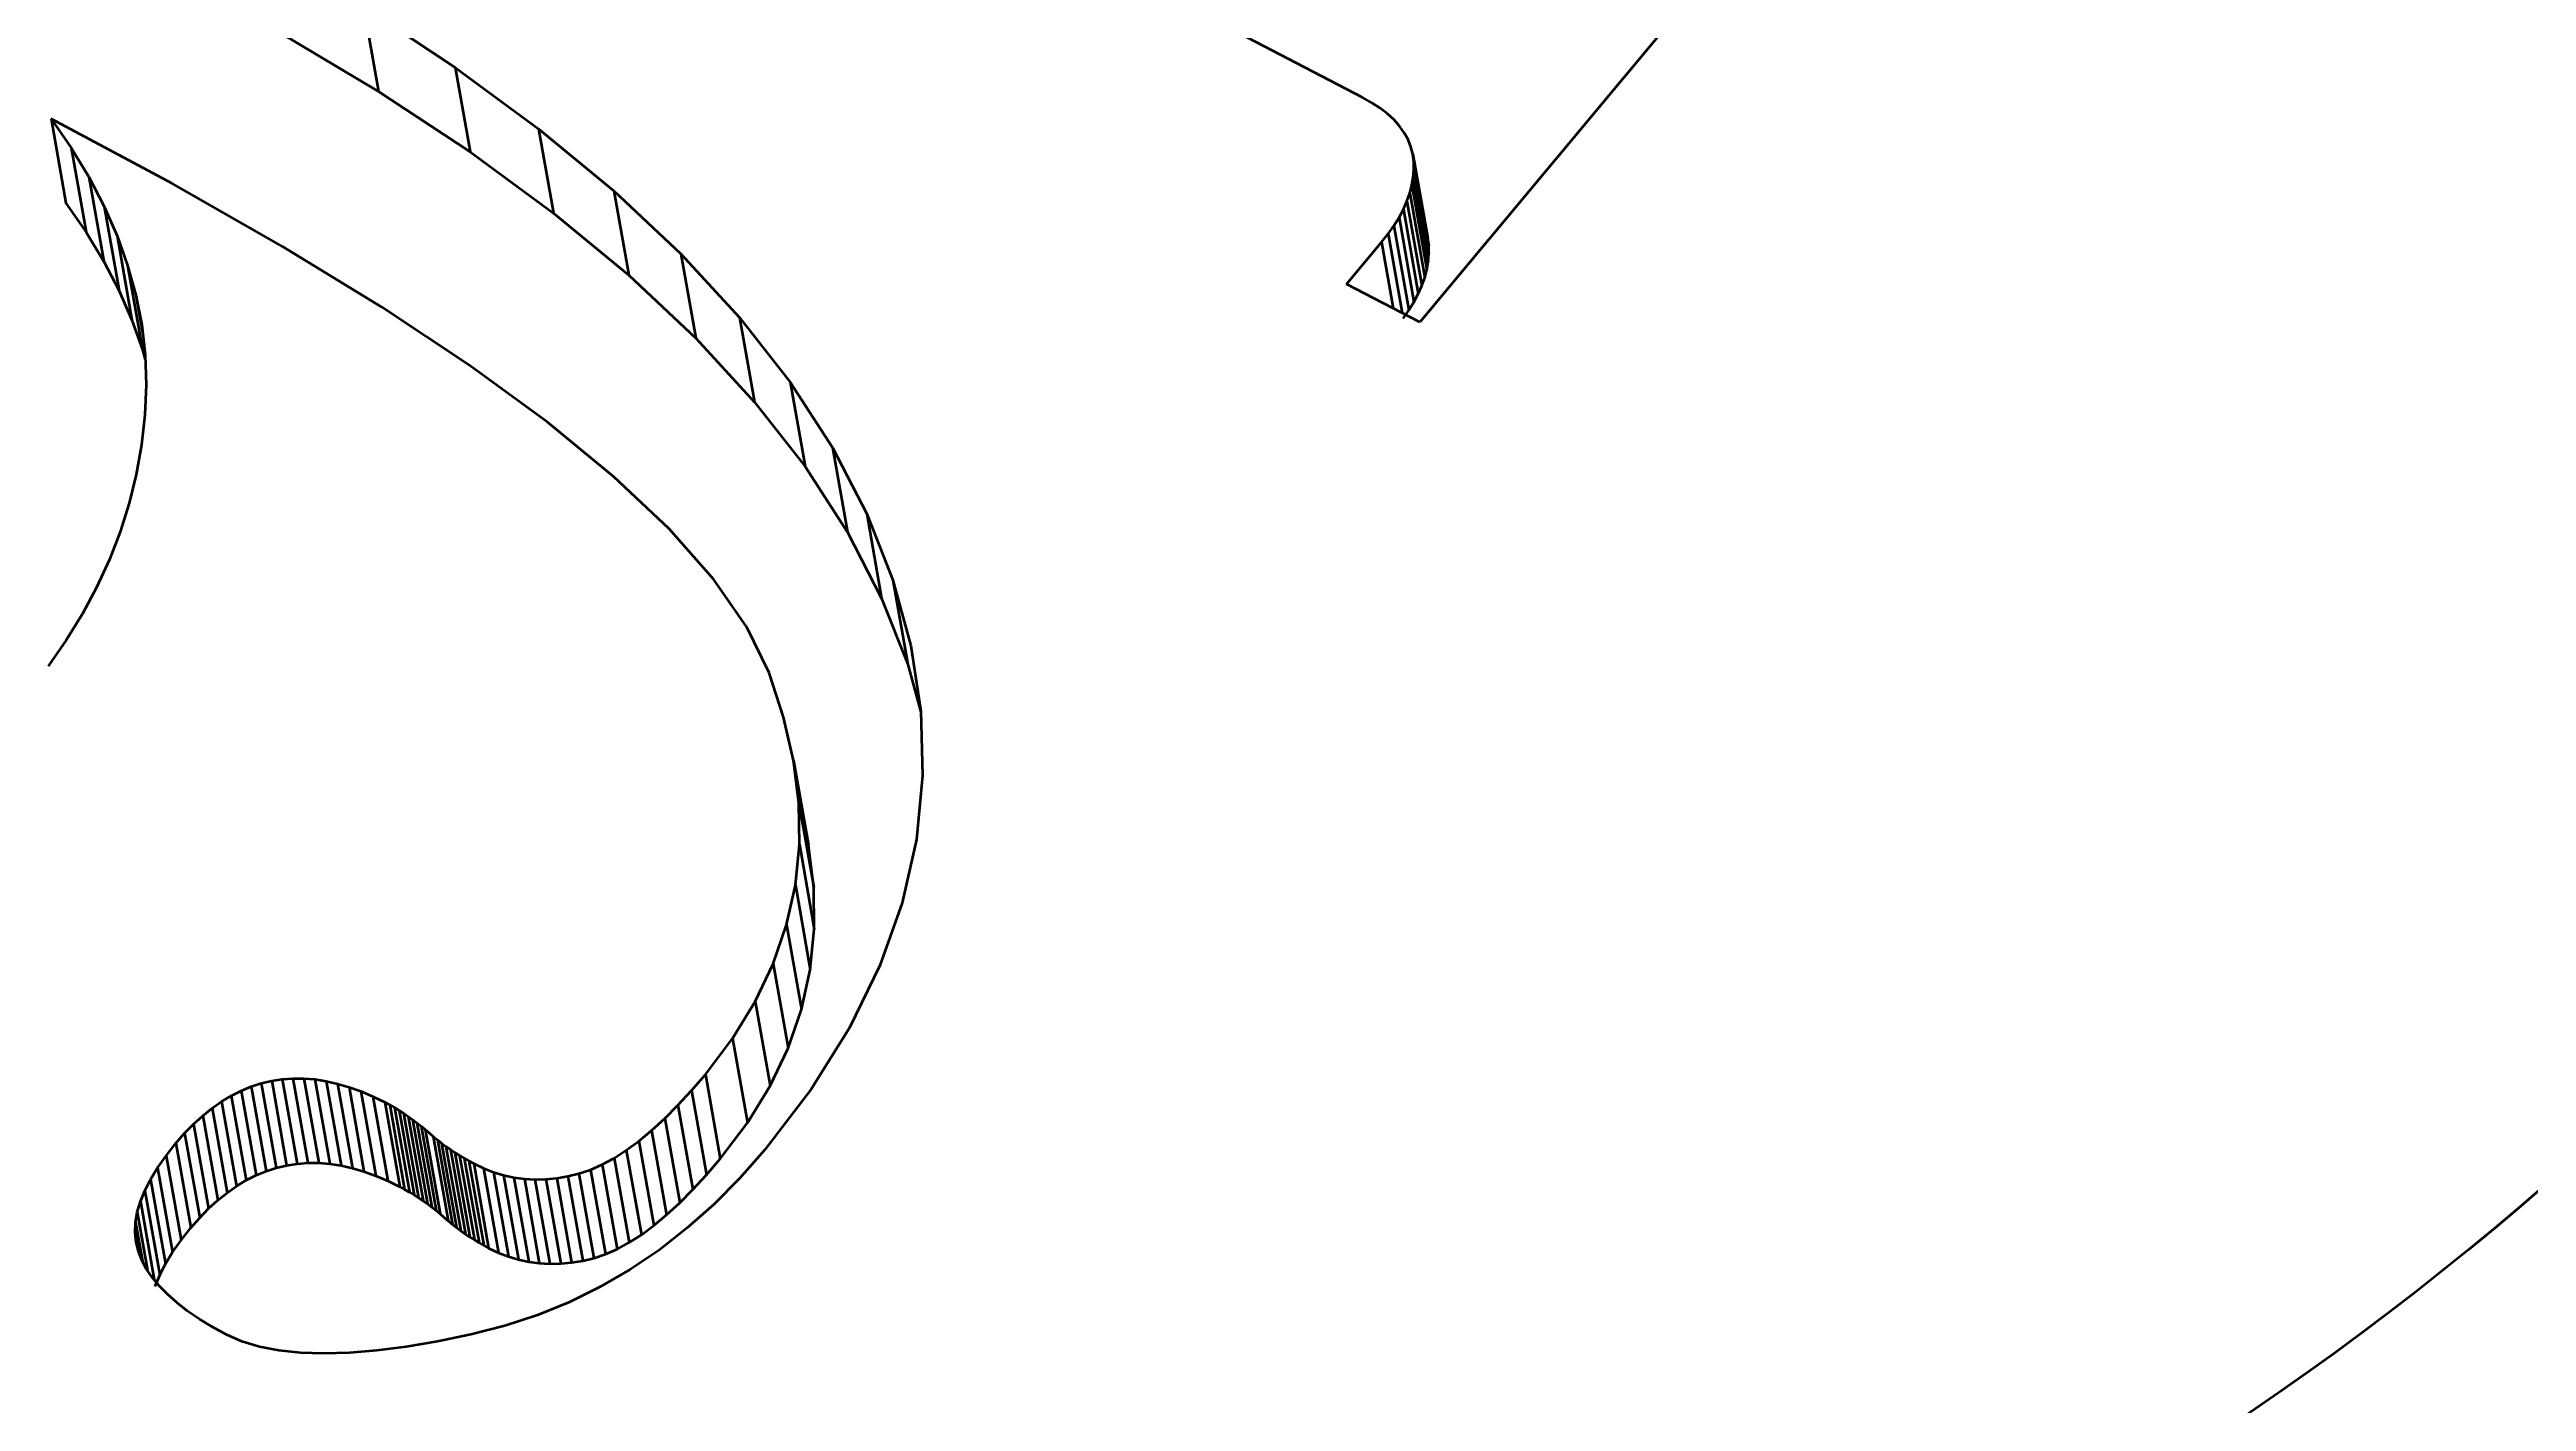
# Model space of a CAD drawing. Header units: millimetres. Extents: x 11035 to 42401, y -8968 to 2503.
# Drawn here: x 12299.129 to 12303.404, y 1730.701 to 1733.035 of the extents above; entities that cross this region are included whole.
import ezdxf

# ---------------------------------------------------------------- set-up
doc = ezdxf.new("R2010")
doc.units = ezdxf.units.MM
doc.layers.add('word_dim', color=253, linetype='Continuous')
doc.styles.get("Standard").update_dxf_attribs({"font": 'romans.shx', "bigfont": 'bigfont.shx'})
doc.dimstyles.new('RS1-4', dxfattribs={"dimscale": 4, "dimtxt": 3.5, "dimasz": 3, "dimexe": 1, "dimexo": 0, "dimgap": 1, "dimtad": 3, "dimdsep": 46, "dimtxsty": 'Standard', "dimblk1": 'OPEN', "dimblk2": 'OPEN', "dimsah": 1, "dimcen": 0, "dimclrd": 256, "dimclre": 256, "dimclrt": 3, "dimadec": 0, "dimazin": 0, "dimtfac": 1, "dimtmove": 0, "dimatfit": 3, "dimldrblk": 'OPEN', "dimfxl": 0, "dimtolj": 1, "dimtzin": 0, "dimarcsym": 0})

# ---------------------------------------------------------------- blocks, each defined once
blk = doc.blocks.new('A$C5CD62552')
at = {"color": 7, "lineweight": 35, "ltscale": 0.084815}
blk.add_line((2.1189, -271.4518), (-0.8894, -269.8834), dxfattribs=at)
at = {"color": 7, "lineweight": 35, "ltscale": 0.018793}
blk.add_line((2.6993, -271.2625), (2.2181, -271.84), dxfattribs=at)
at = {"color": 7, "lineweight": 35, "ltscale": 0.004737}
blk.add_line((0.3947, -271.2953), (0.5528, -271.3998), dxfattribs=at)
at = {"color": 7, "lineweight": 35, "ltscale": 0.003703}
for p, q in [((0.3947, -271.2953), (0.4204, -271.4412)), ((0.6968, -271.5057), (0.7226, -271.6515)), ((-0.0796, -271.5891), (-0.0538, -271.735)), ((2.2008, -271.6172), (2.2266, -271.7631)), ((2.2045, -271.6034), (2.2303, -271.7493)), ((2.1897, -271.6451), (2.2155, -271.7909)), ((-0.0125, -271.7417), (0.0132, -271.8876)), ((0.9423, -271.7216), (0.9681, -271.8675)), ((1.2633, -272.1707), (1.2891, -272.3166)), ((1.1471, -272.7417), (1.1729, -272.8876)), ((1.1402, -272.8119), (1.1659, -272.9578)), ((1.071, -273.0127), (1.0967, -273.1586)), ((0.2362, -273.1497), (0.262, -273.2956)), ((0.2544, -273.1469), (0.2802, -273.2928)), ((0.2917, -273.1455), (0.3174, -273.2914)), ((0.3499, -273.1546), (0.3756, -273.3005)), ((0.3698, -273.1604), (0.3955, -273.3063)), ((0.3902, -273.1678), (0.4159, -273.3136)), ((0.1664, -273.1755), (0.1922, -273.3213)), ((0.4316, -273.1868), (0.4573, -273.3327)), ((0.9375, -273.1917), (0.9633, -273.3376)), ((0.1015, -273.2244), (0.1272, -273.3703)), ((0.5013, -273.2336), (0.527, -273.3794)), ((0.5224, -273.2517), (0.5481, -273.3976)), ((0.0708, -273.2576), (0.0966, -273.4035)), ((0.5603, -273.2786), (0.5861, -273.4245)), ((0.8274, -273.2831), (0.8532, -273.429)), ((0.0171, -273.3394), (0.0429, -273.4853)), ((0.0393, -273.2997), (0.0651, -273.4456)), ((0.6191, -273.3073), (0.6448, -273.4532))]:
    blk.add_line(p, q, dxfattribs=at)
at = {"color": 7, "lineweight": 35, "ltscale": 0.00502}
blk.add_line((0.2481, -271.3382), (0.4204, -271.4412), dxfattribs=at)
at = {"color": 7, "lineweight": 35, "ltscale": 0.004469}
blk.add_line((0.5528, -271.3998), (0.6968, -271.5057), dxfattribs=at)
at = {"color": 7, "lineweight": 35, "ltscale": 0.003701}
for p, q in [((0.5528, -271.3998), (0.5786, -271.5456)), ((-0.1447, -271.4884), (-0.1189, -271.6342)), ((2.2076, -271.5628), (2.2334, -271.7085)), ((2.2078, -271.5762), (2.2337, -271.722)), ((1.0437, -271.8318), (1.0696, -271.9776)), ((1.146, -272.6701), (1.1719, -272.8158)), ((0.2183, -273.154), (0.2442, -273.2997)), ((0.1333, -273.1971), (0.1592, -273.3428)), ((0.4561, -273.2008), (0.482, -273.3466)), ((0.4941, -273.2277), (0.5199, -273.3735)), ((0.5152, -273.2459), (0.5411, -273.3916)), ((0.87, -273.2537), (0.8959, -273.3995)), ((0.9146, -273.2148), (0.9405, -273.3605)), ((0.5296, -273.2575), (0.5555, -273.4032)), ((0.5446, -273.2685), (0.5705, -273.4142)), ((0.6543, -273.3164), (0.6802, -273.4622)), ((0.6907, -273.3199), (0.7166, -273.4656)), ((0.7093, -273.3195), (0.7351, -273.4652)), ((0.7864, -273.3033), (0.8123, -273.449))]:
    blk.add_line(p, q, dxfattribs=at)
at = {"color": 7, "lineweight": 35, "ltscale": 0.004738}
blk.add_line((0.4204, -271.4412), (0.5786, -271.5456), dxfattribs=at)
at = {"color": 7, "lineweight": 35, "ltscale": 0.000461815}
blk.add_line((2.135, -271.4609), (2.1189, -271.4518), dxfattribs=at)
at = {"color": 7, "lineweight": 35, "ltscale": 0.000429995}
blk.add_line((2.1495, -271.4703), (2.135, -271.4609), dxfattribs=at)
at = {"color": 7, "lineweight": 35, "ltscale": 0.005938}
blk.add_line((0.0646, -271.6006), (-0.1447, -271.4884), dxfattribs=at)
at = {"color": 7, "lineweight": 35, "ltscale": 0.001527}
blk.add_line((-0.1447, -271.4884), (-0.1101, -271.5387), dxfattribs=at)
at = {"color": 7, "lineweight": 35, "ltscale": 0.000406572}
blk.add_line((2.1623, -271.4803), (2.1495, -271.4703), dxfattribs=at)
at = {"color": 7, "lineweight": 35, "ltscale": 0.000384497}
blk.add_line((2.1736, -271.4906), (2.1623, -271.4803), dxfattribs=at)
at = {"color": 7, "lineweight": 35, "ltscale": 0.000363172}
blk.add_line((2.1833, -271.5015), (2.1736, -271.4906), dxfattribs=at)
at = {"color": 7, "lineweight": 35, "ltscale": 0.000348021}
blk.add_line((2.1913, -271.5129), (2.1833, -271.5015), dxfattribs=at)
at = {"color": 7, "lineweight": 35, "ltscale": 0.001473}
blk.add_line((-0.1101, -271.5387), (-0.0796, -271.5891), dxfattribs=at)
at = {"color": 7, "lineweight": 35, "ltscale": 0.0037}
for p, q in [((-0.1101, -271.5387), (-0.0843, -271.6845)), ((2.206, -271.5496), (2.2317, -271.6953)), ((-0.0308, -271.6907), (-0.0051, -271.8365)), ((1.1311, -271.9434), (1.1569, -272.0891)), ((1.3084, -272.2853), (1.3341, -272.4311)), ((1.1021, -272.9474), (1.1278, -273.0932)), ((1.0319, -273.0766), (1.0577, -273.2223)), ((0.2007, -273.1597), (0.2265, -273.3055)), ((0.2729, -273.1455), (0.2986, -273.2913)), ((0.961, -273.1664), (0.9867, -273.3122)), ((0.9848, -273.1387), (1.0105, -273.2845)), ((0.44, -273.1913), (0.4657, -273.3371)), ((0.464, -273.2058), (0.4898, -273.3516)), ((0.4869, -273.222), (0.5126, -273.3677)), ((0.8921, -273.2354), (0.9179, -273.3811)), ((0.5849, -273.2926), (0.6106, -273.4384)), ((0.6018, -273.3007), (0.6276, -273.4464)), ((0.6724, -273.3189), (0.6982, -273.4646)), ((0.7282, -273.3177), (0.7539, -273.4634))]:
    blk.add_line(p, q, dxfattribs=at)
at = {"color": 7, "lineweight": 35, "ltscale": 0.004468}
blk.add_line((0.5786, -271.5456), (0.7226, -271.6515), dxfattribs=at)
at = {"color": 7, "lineweight": 35, "ltscale": 0.004209}
blk.add_line((0.6968, -271.5057), (0.8266, -271.613), dxfattribs=at)
at = {"color": 7, "lineweight": 35, "ltscale": 0.000334651}
blk.add_line((2.1978, -271.5246), (2.1913, -271.5129), dxfattribs=at)
at = {"color": 7, "lineweight": 35, "ltscale": 0.000328684}
blk.add_line((2.2027, -271.5368), (2.1978, -271.5246), dxfattribs=at)
at = {"color": 7, "lineweight": 35, "ltscale": 0.000330859}
blk.add_line((2.206, -271.5496), (2.2027, -271.5368), dxfattribs=at)
at = {"color": 7, "lineweight": 35, "ltscale": 0.001428}
blk.add_line((-0.0796, -271.5891), (-0.0532, -271.6398), dxfattribs=at)
at = {"color": 7, "lineweight": 35, "ltscale": 0.000331969}
blk.add_line((2.2076, -271.5628), (2.206, -271.5496), dxfattribs=at)
at = {"color": 7, "lineweight": 35, "ltscale": 0.000339624}
blk.add_line((2.2068, -271.5898), (2.2078, -271.5762), dxfattribs=at)
at = {"color": 7, "lineweight": 35, "ltscale": 0.000335749}
for p, q in [((2.2078, -271.5762), (2.2076, -271.5628)), ((2.2337, -271.722), (2.2334, -271.7085))]:
    blk.add_line(p, q, dxfattribs=at)
at = {"color": 7, "lineweight": 35, "ltscale": 0.005477}
blk.add_line((0.2549, -271.7091), (0.0646, -271.6006), dxfattribs=at)
at = {"color": 7, "lineweight": 35, "ltscale": 0.003968}
blk.add_line((0.8266, -271.613), (0.9423, -271.7216), dxfattribs=at)
at = {"color": 7, "lineweight": 35, "ltscale": 0.003704}
for p, q in [((0.8266, -271.613), (0.8525, -271.7588)), ((2.1958, -271.631), (2.2217, -271.7769)), ((2.2068, -271.5898), (2.2327, -271.7356)), ((-0.0532, -271.6398), (-0.0273, -271.7857)), ((2.1734, -271.6733), (2.1993, -271.8191)), ((2.1822, -271.6591), (2.208, -271.805)), ((1.2043, -272.0563), (1.2301, -272.2022)), ((1.137, -272.5967), (1.1629, -272.7426)), ((1.125, -272.8804), (1.1509, -273.0263)), ((0.1834, -273.1668), (0.2093, -273.3127)), ((0.3107, -273.1471), (0.3366, -273.293)), ((0.3301, -273.1501), (0.356, -273.2959)), ((0.1172, -273.21), (0.1431, -273.3559)), ((0.1497, -273.1855), (0.1756, -273.3313)), ((0.4107, -273.1766), (0.4366, -273.3224)), ((0.448, -273.196), (0.4739, -273.3418)), ((0.4717, -273.211), (0.4976, -273.3568)), ((0.086, -273.2403), (0.1119, -273.3861)), ((0.4793, -273.2163), (0.5052, -273.3622)), ((0.0539, -273.279), (0.0797, -273.4248)), ((0.537, -273.263), (0.5629, -273.4089)), ((0.5523, -273.2736), (0.5782, -273.4195)), ((0.5683, -273.2835), (0.5942, -273.4294)), ((0.5765, -273.2881), (0.6023, -273.434)), ((0.8067, -273.2943), (0.8326, -273.4402)), ((0.8484, -273.2696), (0.8743, -273.4154)), ((0.027, -273.3199), (0.0529, -273.4657)), ((0.6365, -273.3125), (0.6624, -273.4584)), ((0.7472, -273.3144), (0.7731, -273.4602)), ((0.7666, -273.3097), (0.7925, -273.4556))]:
    blk.add_line(p, q, dxfattribs=at)
at = {"color": 7, "lineweight": 35, "ltscale": 0.000382688}
blk.add_line((2.1897, -271.6451), (2.1958, -271.631), dxfattribs=at)
at = {"color": 7, "lineweight": 35, "ltscale": 0.000366846}
blk.add_line((2.1958, -271.631), (2.2008, -271.6172), dxfattribs=at)
at = {"color": 7, "lineweight": 35, "ltscale": 0.000356795}
for p, q in [((2.2008, -271.6172), (2.2045, -271.6034)), ((2.2266, -271.7631), (2.2303, -271.7493))]:
    blk.add_line(p, q, dxfattribs=at)
at = {"color": 7, "lineweight": 35, "ltscale": 0.00034668}
blk.add_line((2.2045, -271.6034), (2.2068, -271.5898), dxfattribs=at)
at = {"color": 7, "lineweight": 35, "ltscale": 0.001525}
blk.add_line((-0.1189, -271.6342), (-0.0843, -271.6845), dxfattribs=at)
at = {"color": 7, "lineweight": 35, "ltscale": 0.00139}
blk.add_line((-0.0532, -271.6398), (-0.0308, -271.6907), dxfattribs=at)
at = {"color": 7, "lineweight": 35, "ltscale": 0.004212}
blk.add_line((0.7226, -271.6515), (0.8525, -271.7588), dxfattribs=at)
at = {"color": 7, "lineweight": 35, "ltscale": 0.000436017}
blk.add_line((2.1634, -271.6875), (2.1734, -271.6733), dxfattribs=at)
at = {"color": 7, "lineweight": 35, "ltscale": 0.000416652}
for p, q in [((2.1734, -271.6733), (2.1822, -271.6591)), ((2.1993, -271.8191), (2.208, -271.805))]:
    blk.add_line(p, q, dxfattribs=at)
at = {"color": 7, "lineweight": 35, "ltscale": 0.000398707}
blk.add_line((2.1822, -271.6591), (2.1897, -271.6451), dxfattribs=at)
at = {"color": 7, "lineweight": 35, "ltscale": 0.001476}
blk.add_line((-0.0843, -271.6845), (-0.0538, -271.735), dxfattribs=at)
at = {"color": 7, "lineweight": 35, "ltscale": 0.001355}
blk.add_line((-0.0308, -271.6907), (-0.0125, -271.7417), dxfattribs=at)
at = {"color": 7, "lineweight": 35, "ltscale": 0.005025}
blk.add_line((0.4263, -271.8141), (0.2549, -271.7091), dxfattribs=at)
at = {"color": 7, "lineweight": 35, "ltscale": 0.002349}
blk.add_line((2.0918, -271.7742), (2.1519, -271.7019), dxfattribs=at)
at = {"color": 7, "lineweight": 35, "ltscale": 0.000460401}
blk.add_line((2.1519, -271.7019), (2.1634, -271.6875), dxfattribs=at)
at = {"color": 7, "lineweight": 35, "ltscale": 0.002898}
blk.add_line((2.1519, -271.7019), (2.1722, -271.8161), dxfattribs=at)
at = {"color": 7, "lineweight": 35, "ltscale": 0.003465}
blk.add_line((2.1634, -271.6875), (2.1875, -271.824), dxfattribs=at)
at = {"color": 7, "lineweight": 35, "ltscale": 0.000332347}
blk.add_line((2.2334, -271.7085), (2.2317, -271.6953), dxfattribs=at)
at = {"color": 7, "lineweight": 35, "ltscale": 0.001429}
blk.add_line((-0.0538, -271.735), (-0.0273, -271.7857), dxfattribs=at)
at = {"color": 7, "lineweight": 35, "ltscale": 0.001329}
blk.add_line((-0.0125, -271.7417), (0.0015, -271.793), dxfattribs=at)
at = {"color": 7, "lineweight": 35, "ltscale": 0.003966}
blk.add_line((0.8525, -271.7588), (0.9681, -271.8675), dxfattribs=at)
at = {"color": 7, "lineweight": 35, "ltscale": 0.003745}
for p, q in [((0.9423, -271.7216), (1.0437, -271.8318)), ((0.9681, -271.8675), (1.0696, -271.9776))]:
    blk.add_line(p, q, dxfattribs=at)
at = {"color": 7, "lineweight": 35, "ltscale": 0.000347204}
blk.add_line((2.2303, -271.7493), (2.2327, -271.7356), dxfattribs=at)
at = {"color": 7, "lineweight": 35, "ltscale": 0.000342668}
blk.add_line((2.2327, -271.7356), (2.2337, -271.722), dxfattribs=at)
at = {"color": 7, "lineweight": 35, "ltscale": 0.001386}
blk.add_line((-0.0273, -271.7857), (-0.0051, -271.8365), dxfattribs=at)
at = {"color": 7, "lineweight": 35, "ltscale": 0.001313}
blk.add_line((0.0015, -271.793), (0.0118, -271.8445), dxfattribs=at)
at = {"color": 7, "lineweight": 35, "ltscale": 0.001726}
blk.add_line((0.0015, -271.793), (0.0136, -271.861), dxfattribs=at)
at = {"color": 7, "lineweight": 35, "ltscale": 0.003559}
blk.add_line((2.2181, -271.84), (2.0918, -271.7742), dxfattribs=at)
at = {"color": 7, "lineweight": 35, "ltscale": 0.000397268}
blk.add_line((2.208, -271.805), (2.2155, -271.7909), dxfattribs=at)
at = {"color": 7, "lineweight": 35, "ltscale": 0.000383915}
blk.add_line((2.2155, -271.7909), (2.2217, -271.7769), dxfattribs=at)
at = {"color": 7, "lineweight": 35, "ltscale": 0.000365817}
blk.add_line((2.2217, -271.7769), (2.2266, -271.7631), dxfattribs=at)
at = {"color": 7, "lineweight": 35, "ltscale": 0.001358}
blk.add_line((-0.0051, -271.8365), (0.0132, -271.8876), dxfattribs=at)
at = {"color": 7, "lineweight": 35, "ltscale": 0.001299}
blk.add_line((0.0118, -271.8445), (0.0176, -271.8962), dxfattribs=at)
at = {"color": 7, "lineweight": 35, "ltscale": 0.004572}
blk.add_line((0.5786, -271.9153), (0.4263, -271.8141), dxfattribs=at)
at = {"color": 7, "lineweight": 35, "ltscale": 0.003543}
blk.add_line((1.0437, -271.8318), (1.1311, -271.9434), dxfattribs=at)
at = {"color": 7, "lineweight": 35, "ltscale": 0.000437776}
blk.add_line((2.1891, -271.8334), (2.1993, -271.8191), dxfattribs=at)
at = {"color": 7, "lineweight": 35, "ltscale": 0.000446455}
blk.add_line((0.0132, -271.8876), (0.018, -271.9048), dxfattribs=at)
at = {"color": 7, "lineweight": 35, "ltscale": 0.001298}
blk.add_line((0.0176, -271.8962), (0.0196, -271.948), dxfattribs=at)
at = {"color": 7, "lineweight": 35, "ltscale": 0.004132}
blk.add_line((0.7122, -272.0127), (0.5786, -271.9153), dxfattribs=at)
at = {"color": 7, "lineweight": 35, "ltscale": 0.001301}
blk.add_line((0.0196, -271.948), (0.0174, -272), dxfattribs=at)
at = {"color": 7, "lineweight": 35, "ltscale": 0.003363}
blk.add_line((1.1311, -271.9434), (1.2043, -272.0563), dxfattribs=at)
at = {"color": 7, "lineweight": 35, "ltscale": 0.001302}
blk.add_line((0.0174, -272), (0.0115, -272.0518), dxfattribs=at)
at = {"color": 7, "lineweight": 35, "ltscale": 0.003702}
blk.add_line((0.8267, -272.1066), (0.7122, -272.0127), dxfattribs=at)
at = {"color": 7, "lineweight": 35, "ltscale": 0.003541}
blk.add_line((1.0696, -271.9776), (1.1569, -272.0891), dxfattribs=at)
at = {"color": 7, "lineweight": 35, "ltscale": 0.001289}
blk.add_line((0.0115, -272.0518), (0.0025, -272.1026), dxfattribs=at)
at = {"color": 7, "lineweight": 35, "ltscale": 0.003218}
blk.add_line((1.2043, -272.0563), (1.2633, -272.1707), dxfattribs=at)
at = {"color": 7, "lineweight": 35, "ltscale": 0.003367}
blk.add_line((1.1569, -272.0891), (1.2301, -272.2022), dxfattribs=at)
at = {"color": 7, "lineweight": 35, "ltscale": 0.001285}
blk.add_line((0.0025, -272.1026), (-0.0097, -272.1525), dxfattribs=at)
at = {"color": 7, "lineweight": 35, "ltscale": 0.003284}
blk.add_line((0.9222, -272.1968), (0.8267, -272.1066), dxfattribs=at)
at = {"color": 7, "lineweight": 35, "ltscale": 0.001286}
blk.add_line((-0.0097, -272.1525), (-0.0251, -272.2016), dxfattribs=at)
at = {"color": 7, "lineweight": 35, "ltscale": 0.003079}
blk.add_line((1.2633, -272.1707), (1.3084, -272.2853), dxfattribs=at)
at = {"color": 7, "lineweight": 35, "ltscale": 0.001292}
blk.add_line((-0.0251, -272.2016), (-0.0437, -272.2498), dxfattribs=at)
at = {"color": 7, "lineweight": 35, "ltscale": 0.002888}
blk.add_line((0.9987, -272.2834), (0.9222, -272.1968), dxfattribs=at)
at = {"color": 7, "lineweight": 35, "ltscale": 0.003217}
blk.add_line((1.2301, -272.2022), (1.2891, -272.3166), dxfattribs=at)
at = {"color": 7, "lineweight": 35, "ltscale": 0.0013}
blk.add_line((-0.0437, -272.2498), (-0.0654, -272.297), dxfattribs=at)
at = {"color": 7, "lineweight": 35, "ltscale": 0.001319}
blk.add_line((-0.0654, -272.297), (-0.0903, -272.3435), dxfattribs=at)
at = {"color": 7, "lineweight": 35, "ltscale": 0.002519}
blk.add_line((1.0562, -272.3661), (0.9987, -272.2834), dxfattribs=at)
at = {"color": 7, "lineweight": 35, "ltscale": 0.002942}
blk.add_line((1.3084, -272.2853), (1.3394, -272.3988), dxfattribs=at)
at = {"color": 7, "lineweight": 35, "ltscale": 0.001336}
blk.add_line((-0.0903, -272.3435), (-0.1185, -272.389), dxfattribs=at)
at = {"color": 7, "lineweight": 35, "ltscale": 0.003076}
blk.add_line((1.2891, -272.3166), (1.3341, -272.4311), dxfattribs=at)
at = {"color": 7, "lineweight": 35, "ltscale": 0.001365}
blk.add_line((-0.1185, -272.389), (-0.1499, -272.4336), dxfattribs=at)
at = {"color": 7, "lineweight": 35, "ltscale": 0.002203}
blk.add_line((1.0948, -272.4453), (1.0562, -272.3661), dxfattribs=at)
at = {"color": 7, "lineweight": 35, "ltscale": 0.002843}
blk.add_line((1.3394, -272.3988), (1.3565, -272.5113), dxfattribs=at)
at = {"color": 7, "lineweight": 35, "ltscale": 0.002129}
blk.add_line((1.3341, -272.4311), (1.3566, -272.5132), dxfattribs=at)
at = {"color": 7, "lineweight": 35, "ltscale": 0.002011}
blk.add_line((1.1199, -272.5218), (1.0948, -272.4453), dxfattribs=at)
at = {"color": 7, "lineweight": 35, "ltscale": 0.001922}
blk.add_line((1.137, -272.5967), (1.1199, -272.5218), dxfattribs=at)
at = {"color": 7, "lineweight": 35, "ltscale": 0.002787}
blk.add_line((1.3565, -272.5113), (1.3598, -272.6227), dxfattribs=at)
at = {"color": 7, "lineweight": 35, "ltscale": 0.001848}
blk.add_line((1.146, -272.6701), (1.137, -272.5967), dxfattribs=at)
at = {"color": 7, "lineweight": 35, "ltscale": 0.002775}
blk.add_line((1.3598, -272.6227), (1.3492, -272.7332), dxfattribs=at)
at = {"color": 7, "lineweight": 35, "ltscale": 0.001792}
blk.add_line((1.1471, -272.7417), (1.146, -272.6701), dxfattribs=at)
at = {"color": 7, "lineweight": 35, "ltscale": 0.001763}
for p, q in [((1.1402, -272.8119), (1.1471, -272.7417)), ((1.1659, -272.9578), (1.1729, -272.8876))]:
    blk.add_line(p, q, dxfattribs=at)
at = {"color": 7, "lineweight": 35, "ltscale": 0.001845}
blk.add_line((1.1719, -272.8158), (1.1629, -272.7426), dxfattribs=at)
at = {"color": 7, "lineweight": 35, "ltscale": 0.002803}
blk.add_line((1.3492, -272.7332), (1.3245, -272.8426), dxfattribs=at)
at = {"color": 7, "lineweight": 35, "ltscale": 0.001753}
for p, q in [((1.125, -272.8804), (1.1402, -272.8119)), ((1.1509, -273.0263), (1.1659, -272.9578))]:
    blk.add_line(p, q, dxfattribs=at)
at = {"color": 7, "lineweight": 35, "ltscale": 0.001795}
blk.add_line((1.1729, -272.8876), (1.1719, -272.8158), dxfattribs=at)
at = {"color": 7, "lineweight": 35, "ltscale": 0.002874}
blk.add_line((1.3245, -272.8426), (1.2859, -272.9508), dxfattribs=at)
at = {"color": 7, "lineweight": 35, "ltscale": 0.001771}
blk.add_line((1.1021, -272.9474), (1.125, -272.8804), dxfattribs=at)
at = {"color": 7, "lineweight": 35, "ltscale": 0.001809}
blk.add_line((1.071, -273.0127), (1.1021, -272.9474), dxfattribs=at)
at = {"color": 7, "lineweight": 35, "ltscale": 0.002985}
blk.add_line((1.2859, -272.9508), (1.2336, -273.0581), dxfattribs=at)
at = {"color": 7, "lineweight": 35, "ltscale": 0.001871}
blk.add_line((1.0319, -273.0766), (1.071, -273.0127), dxfattribs=at)
at = {"color": 7, "lineweight": 35, "ltscale": 0.001769}
blk.add_line((1.1278, -273.0932), (1.1509, -273.0263), dxfattribs=at)
at = {"color": 7, "lineweight": 35, "ltscale": 0.001949}
for p, q in [((0.9848, -273.1387), (1.0319, -273.0766)), ((1.0105, -273.2845), (1.0577, -273.2223))]:
    blk.add_line(p, q, dxfattribs=at)
at = {"color": 7, "lineweight": 35, "ltscale": 0.003131}
blk.add_line((1.2336, -273.0581), (1.1672, -273.1643), dxfattribs=at)
at = {"color": 7, "lineweight": 35, "ltscale": 0.001811}
blk.add_line((1.0967, -273.1586), (1.1278, -273.0932), dxfattribs=at)
at = {"color": 7, "lineweight": 35, "ltscale": 0.000476328}
blk.add_line((0.1664, -273.1755), (0.1834, -273.1668), dxfattribs=at)
at = {"color": 7, "lineweight": 35, "ltscale": 0.000468104}
blk.add_line((0.1834, -273.1668), (0.2007, -273.1597), dxfattribs=at)
at = {"color": 7, "lineweight": 35, "ltscale": 0.000462268}
for p, q in [((0.2007, -273.1597), (0.2183, -273.154)), ((0.2802, -273.2928), (0.2986, -273.2913))]:
    blk.add_line(p, q, dxfattribs=at)
at = {"color": 7, "lineweight": 35, "ltscale": 0.000461149}
blk.add_line((0.2183, -273.154), (0.2362, -273.1497), dxfattribs=at)
at = {"color": 7, "lineweight": 35, "ltscale": 0.000460097}
for p, q in [((0.2362, -273.1497), (0.2544, -273.1469)), ((0.262, -273.2956), (0.2802, -273.2928))]:
    blk.add_line(p, q, dxfattribs=at)
at = {"color": 7, "lineweight": 35, "ltscale": 0.000462037}
blk.add_line((0.2544, -273.1469), (0.2729, -273.1455), dxfattribs=at)
at = {"color": 7, "lineweight": 35, "ltscale": 0.000469971}
blk.add_line((0.2729, -273.1455), (0.2917, -273.1455), dxfattribs=at)
at = {"color": 7, "lineweight": 35, "ltscale": 0.000477724}
blk.add_line((0.2917, -273.1455), (0.3107, -273.1471), dxfattribs=at)
at = {"color": 7, "lineweight": 35, "ltscale": 0.000490726}
for p, q in [((0.3107, -273.1471), (0.3301, -273.1501)), ((0.3366, -273.293), (0.356, -273.2959))]:
    blk.add_line(p, q, dxfattribs=at)
at = {"color": 7, "lineweight": 35, "ltscale": 0.000507115}
blk.add_line((0.3301, -273.1501), (0.3499, -273.1546), dxfattribs=at)
at = {"color": 7, "lineweight": 35, "ltscale": 0.000518556}
for p, q in [((0.3499, -273.1546), (0.3698, -273.1604)), ((0.3756, -273.3005), (0.3955, -273.3063)), ((0.1431, -273.3559), (0.1592, -273.3428))]:
    blk.add_line(p, q, dxfattribs=at)
at = {"color": 7, "lineweight": 35, "ltscale": 0.000541539}
for p, q in [((0.3698, -273.1604), (0.3902, -273.1678)), ((0.3955, -273.3063), (0.4159, -273.3136))]:
    blk.add_line(p, q, dxfattribs=at)
at = {"color": 7, "lineweight": 35, "ltscale": 0.000557796}
blk.add_line((0.3902, -273.1678), (0.4107, -273.1766), dxfattribs=at)
at = {"color": 7, "lineweight": 35, "ltscale": 0.000861618}
blk.add_line((0.9375, -273.1917), (0.961, -273.1664), dxfattribs=at)
at = {"color": 7, "lineweight": 35, "ltscale": 0.000913256}
for p, q in [((0.961, -273.1664), (0.9848, -273.1387)), ((0.9867, -273.3122), (1.0105, -273.2845))]:
    blk.add_line(p, q, dxfattribs=at)
at = {"color": 7, "lineweight": 35, "ltscale": 0.001869}
blk.add_line((1.0577, -273.2223), (1.0967, -273.1586), dxfattribs=at)
at = {"color": 7, "lineweight": 35, "ltscale": 0.003308}
blk.add_line((1.1672, -273.1643), (1.087, -273.2696), dxfattribs=at)
at = {"color": 7, "lineweight": 35, "ltscale": 0.000533534}
blk.add_line((0.1015, -273.2244), (0.1172, -273.21), dxfattribs=at)
at = {"color": 7, "lineweight": 35, "ltscale": 0.00051664}
blk.add_line((0.1172, -273.21), (0.1333, -273.1971), dxfattribs=at)
at = {"color": 7, "lineweight": 35, "ltscale": 0.000501279}
blk.add_line((0.1333, -273.1971), (0.1497, -273.1855), dxfattribs=at)
at = {"color": 7, "lineweight": 35, "ltscale": 0.00048726}
blk.add_line((0.1497, -273.1855), (0.1664, -273.1755), dxfattribs=at)
at = {"color": 7, "lineweight": 35, "ltscale": 0.000581414}
blk.add_line((0.4107, -273.1766), (0.4316, -273.1868), dxfattribs=at)
at = {"color": 7, "lineweight": 35, "ltscale": 0.000238935}
for p, q in [((0.4316, -273.1868), (0.44, -273.1913)), ((0.5765, -273.2881), (0.5849, -273.2926))]:
    blk.add_line(p, q, dxfattribs=at)
at = {"color": 7, "lineweight": 35, "ltscale": 0.000232415}
blk.add_line((0.44, -273.1913), (0.448, -273.196), dxfattribs=at)
at = {"color": 7, "lineweight": 35, "ltscale": 0.00023552}
for p, q in [((0.448, -273.196), (0.4561, -273.2008)), ((0.5861, -273.4245), (0.5942, -273.4294))]:
    blk.add_line(p, q, dxfattribs=at)
at = {"color": 7, "lineweight": 35, "ltscale": 0.000234529}
for p, q in [((0.4561, -273.2008), (0.464, -273.2058)), ((0.5782, -273.4195), (0.5861, -273.4245))]:
    blk.add_line(p, q, dxfattribs=at)
at = {"color": 7, "lineweight": 35, "ltscale": 0.000231069}
for p, q in [((0.464, -273.2058), (0.4717, -273.211)), ((0.5446, -273.2685), (0.5523, -273.2736))]:
    blk.add_line(p, q, dxfattribs=at)
at = {"color": 7, "lineweight": 35, "ltscale": 0.000232014}
for p, q in [((0.4717, -273.211), (0.4793, -273.2163)), ((0.4976, -273.3568), (0.5052, -273.3622)), ((0.5629, -273.4089), (0.5705, -273.4142))]:
    blk.add_line(p, q, dxfattribs=at)
at = {"color": 7, "lineweight": 35, "ltscale": 0.000813538}
blk.add_line((0.9146, -273.2148), (0.9375, -273.1917), dxfattribs=at)
at = {"color": 7, "lineweight": 35, "ltscale": 0.000575319}
blk.add_line((0.0708, -273.2576), (0.086, -273.2403), dxfattribs=at)
at = {"color": 7, "lineweight": 35, "ltscale": 0.000554623}
blk.add_line((0.086, -273.2403), (0.1015, -273.2244), dxfattribs=at)
at = {"color": 7, "lineweight": 35, "ltscale": 0.000235599}
blk.add_line((0.4793, -273.2163), (0.4869, -273.222), dxfattribs=at)
at = {"color": 7, "lineweight": 35, "ltscale": 0.0002302}
for p, q in [((0.4869, -273.222), (0.4941, -273.2277)), ((0.5224, -273.2517), (0.5296, -273.2575))]:
    blk.add_line(p, q, dxfattribs=at)
at = {"color": 7, "lineweight": 35, "ltscale": 0.000232114}
for p, q in [((0.4941, -273.2277), (0.5013, -273.2336)), ((0.5152, -273.2459), (0.5224, -273.2517))]:
    blk.add_line(p, q, dxfattribs=at)
at = {"color": 7, "lineweight": 35, "ltscale": 0.000231391}
for p, q in [((0.5013, -273.2336), (0.5082, -273.2397)), ((0.527, -273.3794), (0.534, -273.3855))]:
    blk.add_line(p, q, dxfattribs=at)
at = {"color": 7, "lineweight": 35, "ltscale": 0.000233415}
blk.add_line((0.5082, -273.2397), (0.5152, -273.2459), dxfattribs=at)
at = {"color": 7, "lineweight": 35, "ltscale": 0.0006702}
blk.add_line((0.8484, -273.2696), (0.87, -273.2537), dxfattribs=at)
at = {"color": 7, "lineweight": 35, "ltscale": 0.000717397}
blk.add_line((0.87, -273.2537), (0.8921, -273.2354), dxfattribs=at)
at = {"color": 7, "lineweight": 35, "ltscale": 0.000762433}
blk.add_line((0.8921, -273.2354), (0.9146, -273.2148), dxfattribs=at)
at = {"color": 7, "lineweight": 35, "ltscale": 0.000633275}
blk.add_line((0.0393, -273.2997), (0.0539, -273.279), dxfattribs=at)
at = {"color": 7, "lineweight": 35, "ltscale": 0.000682025}
blk.add_line((0.0539, -273.279), (0.0708, -273.2576), dxfattribs=at)
at = {"color": 7, "lineweight": 35, "ltscale": 0.000457479}
blk.add_line((0.2442, -273.2997), (0.262, -273.2956), dxfattribs=at)
at = {"color": 7, "lineweight": 35, "ltscale": 0.000469981}
blk.add_line((0.2986, -273.2913), (0.3174, -273.2914), dxfattribs=at)
at = {"color": 7, "lineweight": 35, "ltscale": 0.000480766}
blk.add_line((0.3174, -273.2914), (0.3366, -273.293), dxfattribs=at)
at = {"color": 7, "lineweight": 35, "ltscale": 0.000504141}
blk.add_line((0.356, -273.2959), (0.3756, -273.3005), dxfattribs=at)
at = {"color": 7, "lineweight": 35, "ltscale": 0.00023133}
for p, q in [((0.5296, -273.2575), (0.537, -273.263)), ((0.5052, -273.3622), (0.5126, -273.3677))]:
    blk.add_line(p, q, dxfattribs=at)
at = {"color": 7, "lineweight": 35, "ltscale": 0.000233793}
blk.add_line((0.537, -273.263), (0.5446, -273.2685), dxfattribs=at)
at = {"color": 7, "lineweight": 35, "ltscale": 0.000237116}
blk.add_line((0.5523, -273.2736), (0.5603, -273.2786), dxfattribs=at)
at = {"color": 7, "lineweight": 35, "ltscale": 0.000232915}
blk.add_line((0.5603, -273.2786), (0.5683, -273.2835), dxfattribs=at)
at = {"color": 7, "lineweight": 35, "ltscale": 0.000235065}
for p, q in [((0.5683, -273.2835), (0.5765, -273.2881)), ((0.5942, -273.4294), (0.6023, -273.434))]:
    blk.add_line(p, q, dxfattribs=at)
at = {"color": 7, "lineweight": 35, "ltscale": 0.000469584}
for p, q in [((0.5849, -273.2926), (0.6018, -273.3007)), ((0.6106, -273.4384), (0.6276, -273.4464))]:
    blk.add_line(p, q, dxfattribs=at)
at = {"color": 7, "lineweight": 35, "ltscale": 0.000553413}
blk.add_line((0.7864, -273.3033), (0.8067, -273.2943), dxfattribs=at)
at = {"color": 7, "lineweight": 35, "ltscale": 0.000589898}
blk.add_line((0.8067, -273.2943), (0.8274, -273.2831), dxfattribs=at)
at = {"color": 7, "lineweight": 35, "ltscale": 0.000624717}
blk.add_line((0.8274, -273.2831), (0.8484, -273.2696), dxfattribs=at)
at = {"color": 7, "lineweight": 35, "ltscale": 0.001626}
blk.add_line((1.087, -273.2696), (1.0439, -273.3183), dxfattribs=at)
at = {"color": 7, "lineweight": 35, "ltscale": 0.000509461}
for p, q in [((0.0096, -273.3583), (0.0171, -273.3394)), ((0.0353, -273.5042), (0.0429, -273.4853))]:
    blk.add_line(p, q, dxfattribs=at)
at = {"color": 7, "lineweight": 35, "ltscale": 0.000547287}
blk.add_line((0.0171, -273.3394), (0.027, -273.3199), dxfattribs=at)
at = {"color": 7, "lineweight": 35, "ltscale": 0.000590387}
blk.add_line((0.027, -273.3199), (0.0393, -273.2997), dxfattribs=at)
at = {"color": 7, "lineweight": 35, "ltscale": 0.00049952}
blk.add_line((0.1592, -273.3428), (0.1756, -273.3313), dxfattribs=at)
at = {"color": 7, "lineweight": 35, "ltscale": 0.000484644}
blk.add_line((0.1756, -273.3313), (0.1922, -273.3213), dxfattribs=at)
at = {"color": 7, "lineweight": 35, "ltscale": 0.000479048}
blk.add_line((0.1922, -273.3213), (0.2093, -273.3127), dxfattribs=at)
at = {"color": 7, "lineweight": 35, "ltscale": 0.00046645}
blk.add_line((0.2093, -273.3127), (0.2265, -273.3055), dxfattribs=at)
at = {"color": 7, "lineweight": 35, "ltscale": 0.00046517}
blk.add_line((0.2265, -273.3055), (0.2442, -273.2997), dxfattribs=at)
at = {"color": 7, "lineweight": 35, "ltscale": 0.000560602}
blk.add_line((0.4159, -273.3136), (0.4366, -273.3224), dxfattribs=at)
at = {"color": 7, "lineweight": 35, "ltscale": 0.000578676}
blk.add_line((0.4366, -273.3224), (0.4573, -273.3327), dxfattribs=at)
at = {"color": 7, "lineweight": 35, "ltscale": 0.000237508}
blk.add_line((0.4573, -273.3327), (0.4657, -273.3371), dxfattribs=at)
at = {"color": 7, "lineweight": 35, "ltscale": 0.000236585}
blk.add_line((0.4657, -273.3371), (0.4739, -273.3418), dxfattribs=at)
at = {"color": 7, "lineweight": 35, "ltscale": 0.000233953}
blk.add_line((0.4739, -273.3418), (0.482, -273.3466), dxfattribs=at)
at = {"color": 7, "lineweight": 35, "ltscale": 0.000460775}
blk.add_line((0.6018, -273.3007), (0.6191, -273.3073), dxfattribs=at)
at = {"color": 7, "lineweight": 35, "ltscale": 0.000455704}
blk.add_line((0.6191, -273.3073), (0.6365, -273.3125), dxfattribs=at)
at = {"color": 7, "lineweight": 35, "ltscale": 0.000456133}
blk.add_line((0.6365, -273.3125), (0.6543, -273.3164), dxfattribs=at)
at = {"color": 7, "lineweight": 35, "ltscale": 0.000455765}
blk.add_line((0.6543, -273.3164), (0.6724, -273.3189), dxfattribs=at)
at = {"color": 7, "lineweight": 35, "ltscale": 0.000458414}
blk.add_line((0.6724, -273.3189), (0.6907, -273.3199), dxfattribs=at)
at = {"color": 7, "lineweight": 35, "ltscale": 0.000463958}
for p, q in [((0.6907, -273.3199), (0.7093, -273.3195)), ((0.7166, -273.4656), (0.7351, -273.4652))]:
    blk.add_line(p, q, dxfattribs=at)
at = {"color": 7, "lineweight": 35, "ltscale": 0.000475232}
blk.add_line((0.7093, -273.3195), (0.7282, -273.3177), dxfattribs=at)
at = {"color": 7, "lineweight": 35, "ltscale": 0.000483152}
blk.add_line((0.7282, -273.3177), (0.7472, -273.3144), dxfattribs=at)
at = {"color": 7, "lineweight": 35, "ltscale": 0.000498895}
for p, q in [((0.7472, -273.3144), (0.7666, -273.3097)), ((0.7731, -273.4602), (0.7925, -273.4556))]:
    blk.add_line(p, q, dxfattribs=at)
at = {"color": 7, "lineweight": 35, "ltscale": 0.00052017}
blk.add_line((0.7666, -273.3097), (0.7864, -273.3033), dxfattribs=at)
at = {"color": 7, "lineweight": 35, "ltscale": 0.000809222}
blk.add_line((0.9405, -273.3605), (0.9633, -273.3376), dxfattribs=at)
at = {"color": 7, "lineweight": 35, "ltscale": 0.000863858}
blk.add_line((0.9633, -273.3376), (0.9867, -273.3122), dxfattribs=at)
at = {"color": 7, "lineweight": 35, "ltscale": 0.001582}
blk.add_line((1.0439, -273.3183), (0.9993, -273.3632), dxfattribs=at)
at = {"color": 7, "lineweight": 35, "ltscale": 0.000448525}
blk.add_line((0.0013, -273.3943), (0.0042, -273.3766), dxfattribs=at)
at = {"color": 7, "lineweight": 35, "ltscale": 0.000477051}
blk.add_line((0.0042, -273.3766), (0.0096, -273.3583), dxfattribs=at)
at = {"color": 7, "lineweight": 35, "ltscale": 0.002551}
blk.add_line((0.0042, -273.3766), (0.022, -273.4771), dxfattribs=at)
at = {"color": 7, "lineweight": 35, "ltscale": 0.003424}
blk.add_line((0.0096, -273.3583), (0.0334, -273.4932), dxfattribs=at)
at = {"color": 7, "lineweight": 35, "ltscale": 0.000552495}
blk.add_line((0.1119, -273.3861), (0.1272, -273.3703), dxfattribs=at)
at = {"color": 7, "lineweight": 35, "ltscale": 0.00053579}
blk.add_line((0.1272, -273.3703), (0.1431, -273.3559), dxfattribs=at)
at = {"color": 7, "lineweight": 35, "ltscale": 0.000231954}
blk.add_line((0.482, -273.3466), (0.4898, -273.3516), dxfattribs=at)
at = {"color": 7, "lineweight": 35, "ltscale": 0.000235302}
blk.add_line((0.4898, -273.3516), (0.4976, -273.3568), dxfattribs=at)
at = {"color": 7, "lineweight": 35, "ltscale": 0.000232595}
blk.add_line((0.5126, -273.3677), (0.5199, -273.3735), dxfattribs=at)
at = {"color": 7, "lineweight": 35, "ltscale": 0.000231713}
for p, q in [((0.5199, -273.3735), (0.527, -273.3794)), ((0.5411, -273.3916), (0.5481, -273.3976))]:
    blk.add_line(p, q, dxfattribs=at)
at = {"color": 7, "lineweight": 35, "ltscale": 0.00071505}
blk.add_line((0.8959, -273.3995), (0.9179, -273.3811), dxfattribs=at)
at = {"color": 7, "lineweight": 35, "ltscale": 0.000764683}
blk.add_line((0.9179, -273.3811), (0.9405, -273.3605), dxfattribs=at)
at = {"color": 7, "lineweight": 35, "ltscale": 0.001552}
blk.add_line((0.9993, -273.3632), (0.9528, -273.4043), dxfattribs=at)
at = {"color": 7, "lineweight": 35, "ltscale": 0.000430687}
blk.add_line((0.0005, -273.4115), (0.0013, -273.3943), dxfattribs=at)
at = {"color": 7, "lineweight": 35, "ltscale": 0.000413893}
blk.add_line((0.0021, -273.428), (0.0005, -273.4115), dxfattribs=at)
at = {"color": 7, "lineweight": 35, "ltscale": 0.000839899}
blk.add_line((0.0005, -273.4115), (0.0064, -273.4446), dxfattribs=at)
at = {"color": 7, "lineweight": 35, "ltscale": 0.001689}
blk.add_line((0.0013, -273.3943), (0.013, -273.4609), dxfattribs=at)
at = {"color": 7, "lineweight": 35, "ltscale": 0.00063503}
blk.add_line((0.0651, -273.4456), (0.0797, -273.4248), dxfattribs=at)
at = {"color": 7, "lineweight": 35, "ltscale": 0.000680131}
blk.add_line((0.0797, -273.4248), (0.0966, -273.4035), dxfattribs=at)
at = {"color": 7, "lineweight": 35, "ltscale": 0.000577331}
blk.add_line((0.0966, -273.4035), (0.1119, -273.3861), dxfattribs=at)
at = {"color": 7, "lineweight": 35, "ltscale": 0.000233694}
blk.add_line((0.534, -273.3855), (0.5411, -273.3916), dxfattribs=at)
at = {"color": 7, "lineweight": 35, "ltscale": 0.000230726}
blk.add_line((0.5481, -273.3976), (0.5555, -273.4032), dxfattribs=at)
at = {"color": 7, "lineweight": 35, "ltscale": 0.000233155}
blk.add_line((0.5555, -273.4032), (0.5629, -273.4089), dxfattribs=at)
at = {"color": 7, "lineweight": 35, "ltscale": 0.000232775}
blk.add_line((0.5705, -273.4142), (0.5782, -273.4195), dxfattribs=at)
at = {"color": 7, "lineweight": 35, "ltscale": 0.000627283}
blk.add_line((0.8532, -273.429), (0.8743, -273.4154), dxfattribs=at)
at = {"color": 7, "lineweight": 35, "ltscale": 0.000672011}
blk.add_line((0.8743, -273.4154), (0.8959, -273.3995), dxfattribs=at)
at = {"color": 7, "lineweight": 35, "ltscale": 0.001522}
blk.add_line((0.9528, -273.4043), (0.9048, -273.4418), dxfattribs=at)
at = {"color": 7, "lineweight": 35, "ltscale": 0.000409311}
blk.add_line((0.0061, -273.4439), (0.0021, -273.428), dxfattribs=at)
at = {"color": 7, "lineweight": 35, "ltscale": 0.00041542}
blk.add_line((0.0121, -273.4594), (0.0061, -273.4439), dxfattribs=at)
at = {"color": 7, "lineweight": 35, "ltscale": 0.000432812}
blk.add_line((0.0203, -273.4746), (0.0121, -273.4594), dxfattribs=at)
at = {"color": 7, "lineweight": 35, "ltscale": 0.000548672}
blk.add_line((0.0429, -273.4853), (0.0529, -273.4657), dxfattribs=at)
at = {"color": 7, "lineweight": 35, "ltscale": 0.000588799}
blk.add_line((0.0529, -273.4657), (0.0651, -273.4456), dxfattribs=at)
at = {"color": 7, "lineweight": 35, "ltscale": 0.000234807}
blk.add_line((0.6023, -273.434), (0.6106, -273.4384), dxfattribs=at)
at = {"color": 7, "lineweight": 35, "ltscale": 0.000461875}
blk.add_line((0.6276, -273.4464), (0.6448, -273.4532), dxfattribs=at)
at = {"color": 7, "lineweight": 35, "ltscale": 0.000458628}
blk.add_line((0.6448, -273.4532), (0.6624, -273.4584), dxfattribs=at)
at = {"color": 7, "lineweight": 35, "ltscale": 0.00045549}
blk.add_line((0.6624, -273.4584), (0.6802, -273.4622), dxfattribs=at)
at = {"color": 7, "lineweight": 35, "ltscale": 0.000452741}
blk.add_line((0.6802, -273.4622), (0.6982, -273.4646), dxfattribs=at)
at = {"color": 7, "lineweight": 35, "ltscale": 0.000461462}
blk.add_line((0.6982, -273.4646), (0.7166, -273.4656), dxfattribs=at)
at = {"color": 7, "lineweight": 35, "ltscale": 0.000472195}
blk.add_line((0.7351, -273.4652), (0.7539, -273.4634), dxfattribs=at)
at = {"color": 7, "lineweight": 35, "ltscale": 0.000485652}
blk.add_line((0.7539, -273.4634), (0.7731, -273.4602), dxfattribs=at)
at = {"color": 7, "lineweight": 35, "ltscale": 0.000521127}
blk.add_line((0.7925, -273.4556), (0.8123, -273.449), dxfattribs=at)
at = {"color": 7, "lineweight": 35, "ltscale": 0.000552191}
blk.add_line((0.8123, -273.449), (0.8326, -273.4402), dxfattribs=at)
at = {"color": 7, "lineweight": 35, "ltscale": 0.000587216}
blk.add_line((0.8326, -273.4402), (0.8532, -273.429), dxfattribs=at)
at = {"color": 7, "lineweight": 35, "ltscale": 0.001506}
for p, q in [((0.9048, -273.4418), (0.8549, -273.4755)), ((0.6385, -273.5729), (0.5801, -273.5879))]:
    blk.add_line(p, q, dxfattribs=at)
at = {"color": 7, "lineweight": 35, "ltscale": 0.000452834}
blk.add_line((0.0304, -273.4897), (0.0203, -273.4746), dxfattribs=at)
at = {"color": 7, "lineweight": 35, "ltscale": 0.0004767}
blk.add_line((0.0426, -273.5043), (0.0304, -273.4897), dxfattribs=at)
at = {"color": 7, "lineweight": 35, "ltscale": 0.000505027}
blk.add_line((0.0567, -273.5188), (0.0426, -273.5043), dxfattribs=at)
at = {"color": 7, "lineweight": 35, "ltscale": 0.001484}
for p, q in [((0.8034, -273.5054), (0.7502, -273.5317)), ((0.7502, -273.5317), (0.6952, -273.5541))]:
    blk.add_line(p, q, dxfattribs=at)
at = {"color": 7, "lineweight": 35, "ltscale": 0.001489}
blk.add_line((0.8549, -273.4755), (0.8034, -273.5054), dxfattribs=at)
at = {"color": 7, "lineweight": 35, "ltscale": 0.000540583}
blk.add_line((0.0729, -273.5331), (0.0567, -273.5188), dxfattribs=at)
at = {"color": 7, "lineweight": 35, "ltscale": 0.000574396}
blk.add_line((0.0911, -273.5472), (0.0729, -273.5331), dxfattribs=at)
at = {"color": 7, "lineweight": 35, "ltscale": 0.000612826}
blk.add_line((0.1114, -273.561), (0.0911, -273.5472), dxfattribs=at)
at = {"color": 7, "lineweight": 35, "ltscale": 0.001495}
blk.add_line((0.6952, -273.5541), (0.6385, -273.5729), dxfattribs=at)
at = {"color": 7, "lineweight": 35, "ltscale": 0.000650569}
blk.add_line((0.1336, -273.5745), (0.1114, -273.561), dxfattribs=at)
at = {"color": 7, "lineweight": 35, "ltscale": 0.000688291}
blk.add_line((0.1578, -273.5877), (0.1336, -273.5745), dxfattribs=at)
at = {"color": 7, "lineweight": 35, "ltscale": 0.000737775}
blk.add_line((0.1847, -273.5996), (0.1578, -273.5877), dxfattribs=at)
at = {"color": 7, "lineweight": 35, "ltscale": 0.001467}
blk.add_line((0.5801, -273.5879), (0.5226, -273.5996), dxfattribs=at)
at = {"color": 7, "lineweight": 35, "ltscale": 0.00079361}
blk.add_line((0.2151, -273.6088), (0.1847, -273.5996), dxfattribs=at)
at = {"color": 7, "lineweight": 35, "ltscale": 0.000858255}
blk.add_line((0.2488, -273.6154), (0.2151, -273.6088), dxfattribs=at)
at = {"color": 7, "lineweight": 35, "ltscale": 0.00093286}
blk.add_line((0.2859, -273.6193), (0.2488, -273.6154), dxfattribs=at)
at = {"color": 7, "lineweight": 35, "ltscale": 0.001014}
blk.add_line((0.3265, -273.6206), (0.2859, -273.6193), dxfattribs=at)
at = {"color": 7, "lineweight": 35, "ltscale": 0.001099}
blk.add_line((0.3704, -273.6194), (0.3265, -273.6206), dxfattribs=at)
at = {"color": 7, "lineweight": 35, "ltscale": 0.001188}
blk.add_line((0.4178, -273.6155), (0.3704, -273.6194), dxfattribs=at)
at = {"color": 7, "lineweight": 35, "ltscale": 0.00128}
blk.add_line((0.4685, -273.6089), (0.4178, -273.6155), dxfattribs=at)
at = {"color": 7, "lineweight": 35, "ltscale": 0.001372}
blk.add_line((0.5226, -273.5996), (0.4685, -273.6089), dxfattribs=at)
at = {"color": 7, "lineweight": 35}
for centre, major_axis, start_param, end_param in [((0.6482, -270.6754), (-4.9235, -0.8713), 0.808481, 7.091666), ((1.3914, -274.8753), (-7.6807, -1.3593), 5.403318, 10.205183), ((1.0611, -273.0087), (5.8097, 1.0282), 3.141619, 6.283212), ((1.2262, -273.9419), (-6.1544, -1.0892), 0.000027, 3.141619), ((1.2262, -273.9419), (-5.8097, -1.0282), 0.000027, 3.141619), ((1.4121, -274.992), (7.8776, 1.3942), 3.141619, 6.283212)]:
    blk.add_ellipse(centre, major_axis=major_axis, ratio=0.805657, start_param=start_param, end_param=end_param, dxfattribs=at)
blk = doc.blocks.new('aa1')
for p, q in [((-0.4, 0.06667), (0, 0)), ((0, 0), (-1, 0)), ((-0.4, -0.06667), (0, 0))]:
    blk.add_line(p, q)
blk = doc.blocks.new('aa2')
blk.add_circle((0, 0), 1)
blk = doc.blocks.new('*D169')
at = {"layer": 'DEFPOINTS', "color": 0, "linetype": 'Continuous', "ltscale": 2}
for p in [(12283.0256, 1732.7365), (12278.3631, 1547.2581), (12278.3631, 1547.2581)]:
    blk.add_point(p, dxfattribs=at)
at = {"layer": 'word_dim', "linetype": 'Continuous', "lineweight": -2, "ltscale": 2}
blk.add_line((12282.2717, 1702.7459), (12279.117, 1577.2486), dxfattribs=at)
at = {"layer": 'word_dim', "linetype": 'Continuous', "lineweight": -2, "ltscale": 2, "xscale": 30, "yscale": 30, "zscale": 30}
for name, p, rotation in [('aa1', (12283.0256, 1732.7365), 88.56002603909776), ('aa2', (12278.3631, 1547.2581), 268.5600260390977)]:
    blk.add_blockref(name, p, dxfattribs=dict(at, rotation=rotation))
at = {"layer": 'word_dim', "color": 3, "linetype": 'Continuous', "ltscale": 2, "insert": (12280.6944, 1639.9973), "char_height": 0.000004, "attachment_point": 5, "rotation": 88.56}
blk.add_mtext('\\A1;185.54', dxfattribs=at)
blk = doc.blocks.new('_Open')
at = {"color": 0, "lineweight": -2}
for p, q in [((-1, 0.16667), (0, 0)), ((-1, -0.16667), (0, 0)), ((0, 0), (-1, 0))]:
    blk.add_line(p, q, dxfattribs=at)

msp = doc.modelspace()

# ---------------------------------------------------------------- block references
at = {"layer": 'word_dim', "color": 3, "linetype": 'Continuous', "ltscale": 2}
msp.add_blockref('A$C5CD62552', (12299.2759, 2004.4039), dxfattribs=at)

# ---------------------------------------------------------------- dimensions: what is measured, and where the dimension line sits
dim = msp.add_aligned_dim(p1=(12283.0256, 1732.7365), p2=(12278.3631, 1547.2581), distance=0, dimstyle='RS1-4', override={"dimtxt": 1e-06, "dimasz": 7.5, "dimgap": 0, "dimblk1": 'aa1', "dimblk2": 'aa2', "dimse1": 1, "dimse2": 1}, dxfattribs=at)
dim.commit()
dim.dimension.update_dxf_attribs({"geometry": '*D169', "text_midpoint": (12280.6944, 1639.9973)})

doc.saveas('drawing.dxf')
